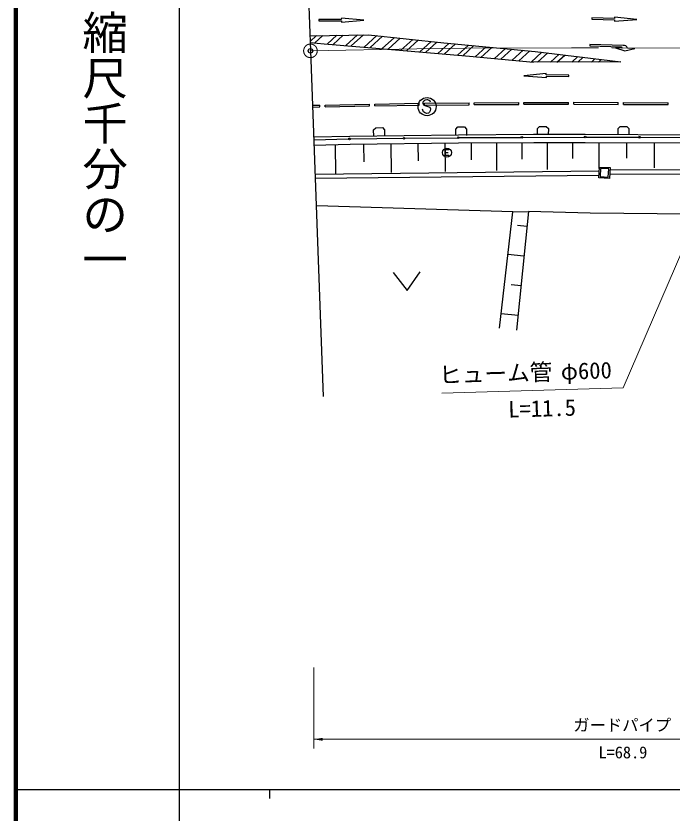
# Model space of a CAD drawing. Units: millimetres, scale not verified. Extents: x 40000 to 680000, y 20000 to 380000.
# Drawn here: x 40000 to 112409, y 202409 to 290334 of the extents above; entities that cross this region are included whole.
import ezdxf
from ezdxf.enums import TextEntityAlignment as Align

# ---------------------------------------------------------------- set-up
doc = ezdxf.new("R2010")
doc.units = ezdxf.units.MM
doc.header["$LTSCALE"] = 1000
doc.header["$PDMODE"] = 32
doc.header["$PDSIZE"] = 500
doc.linetypes.add('CHAIN', pattern=[18.5, 12, -1.5, 3.5, -1.5])
for name, color, linetype, lineweight in [('M-BGD', 7, 'Continuous', 25), ('M-BMK', 2, 'CHAIN', 13), ('M-BMK-OTRS', 5, 'Continuous', 25), ('M-STR-HTXT', 7, 'Continuous', 13), ('M-STR-STRC', 7, 'Continuous', 25), ('M-TTL', 2, 'Continuous', 140), ('M-TTL-BAND', 7, 'Continuous', 25)]:
    doc.layers.add(name, color=color, linetype=linetype, lineweight=lineweight)
doc.layers.add('M-OTRS', color=6, linetype='Continuous')
doc.styles.add('@ＭＳ ゴシック', font='')
doc.styles.add('ＭＳ ゴシック', font='')
doc.styles.get('@ＭＳ ゴシック').set_extended_font_data('@MS Gothic')
doc.styles.get('ＭＳ ゴシック').set_extended_font_data('MS Gothic')

# ---------------------------------------------------------------- blocks, each defined once
blk = doc.blocks.new('filled_arrow')
at = {"color": 0, "linetype": 'Continuous', "lineweight": -2}
blk.add_solid([(7.5, 1.25), (0, 0), (7.5, -1.25)], dxfattribs=at)

msp = doc.modelspace()

# ---------------------------------------------------------------- linework, layer by layer
at = {"layer": 'M-BGD'}
for p, q in [((72723, 280485), (73525, 280510)), ((73531, 280310), (73525, 280510)), ((74137, 280496), (79017, 280616)), ((74142, 280296), (74137, 280496)), ((79022, 280416), (79017, 280616)), ((79618, 280613), (84512, 280694)), ((79621, 280413), (79618, 280613)), ((79621, 280413), (84516, 280494)), ((84516, 280494), (84512, 280694)), ((85084, 280705), (90004, 280740)), ((85086, 280505), (85084, 280705)), ((85086, 280505), (90005, 280540)), ((90005, 280540), (90004, 280740)), ((90571, 280758), (95487, 280783)), ((90572, 280558), (90571, 280758)), ((90572, 280558), (95488, 280583)), ((95488, 280583), (95487, 280783)), ((96064, 280784), (100986, 280792)), ((96064, 280584), (96064, 280784)), ((96064, 280584), (100986, 280592)), ((100986, 280592), (100986, 280792)), ((101557, 280605), (101558, 280805)), ((101557, 280605), (106468, 280578)), ((101558, 280805), (106469, 280778)), ((106468, 280578), (106469, 280778)), ((107042, 280577), (107043, 280777)), ((107042, 280577), (111961, 280552)), ((107043, 280777), (111962, 280752)), ((111961, 280552), (111962, 280752)), ((72730, 280285), (73531, 280310)), ((74142, 280296), (79022, 280416)), ((79477, 277773), (79708, 278006)), ((79708, 278006), (80448, 278011)), ((80448, 278011), (80684, 277777)), ((88528, 277861), (88763, 278091)), ((88531, 277171), (88528, 277861)), ((88763, 278091), (89503, 278086)), ((89503, 278086), (89735, 277849)), ((89735, 277849), (89714, 277157)), ((97552, 277912), (97784, 278145)), ((97564, 277222), (97552, 277912)), ((97784, 278145), (98524, 278149)), ((98524, 278149), (98759, 277915)), ((98759, 277915), (98747, 277222)), ((106443, 277912), (106676, 278143)), ((106450, 277221), (106443, 277912)), ((106676, 278143), (107416, 278142)), ((107416, 278142), (107649, 277906)), ((107649, 277906), (107633, 277214)), ((76851, 277039), (72853, 276958)), ((88825, 277182), (76851, 277039)), ((79490, 277082), (79477, 277773)), ((80684, 277777), (80673, 277085)), ((97133, 277255), (88825, 277182)), ((95943, 276943), (102690, 276979)), ((102805, 277244), (97133, 277255)), ((121122, 277156), (102805, 277244)), ((102940, 276979), (108685, 276949)), ((72863, 276684), (76700, 276762)), ((76869, 276139), (72886, 276059)), ((75217, 276106), (75280, 272931)), ((88836, 276282), (76869, 276139)), ((76950, 276766), (82698, 276834)), ((78365, 276157), (78388, 274258)), ((81357, 276192), (81394, 273052)), ((82948, 276837), (88696, 276904)), ((84349, 276228), (84371, 274358)), ((87340, 276264), (87377, 273170)), ((97141, 276355), (88836, 276282)), ((88946, 276907), (95693, 276942)), ((90233, 276288), (90241, 274451)), ((93026, 276300), (93040, 273282)), ((95819, 276313), (95827, 274528)), ((102803, 276344), (97141, 276355)), ((98613, 276326), (98626, 273393)), ((101406, 276338), (101414, 274604)), ((121117, 276256), (102803, 276344)), ((104329, 276337), (104315, 273505)), ((107382, 276322), (107374, 274652)), ((108935, 276947), (114680, 276917)), ((110434, 276307), (110421, 273568)), ((87757, 275580), (87357, 275577)), ((87357, 275577), (87361, 274977)), ((87359, 275257), (87699, 275260)), ((87361, 274977), (87761, 274980)), ((104323, 272468), (104385, 273667)), ((104385, 273667), (105579, 273605)), ((104527, 273509), (104481, 272610)), ((105421, 273463), (104527, 273509)), ((105375, 272564), (105421, 273463)), ((105579, 273605), (105517, 272407)), ((73004, 272868), (104364, 273248)), ((73020, 272438), (104339, 272775)), ((104481, 272610), (105375, 272564)), ((121290, 272825), (105541, 272874)), ((121289, 273305), (105566, 273354)), ((105517, 272407), (104323, 272468)), ((94824, 268725), (73215, 269388)), ((93364, 255880), (94824, 268725)), ((94824, 268725), (96563, 268759)), ((96563, 268759), (95244, 255660)), ((103365, 268597), (96563, 268759)), ((120549, 268383), (103365, 268597)), ((96398, 267122), (95356, 267226)), ((96068, 263847), (94290, 264026)), ((81612, 262017), (83171, 260062)), ((83171, 260062), (84611, 262105)), ((95739, 260572), (94646, 260682)), ((95409, 257297), (93546, 257485))]:
    msp.add_line(p, q, dxfattribs=at)
for centre, radius in [((88821, 276906), 100), ((95818, 276943), 100), ((102815, 276979), 100), ((108810, 276948), 100), ((76825, 276765), 100), ((76825, 276765), 100), ((82823, 276835), 100), ((87559, 275259), 500)]:
    msp.add_circle(centre, radius, dxfattribs=at)
at = {"layer": 'M-BMK'}
for p, q in [((84245, 286718), (72501, 286483)), ((89742, 286768), (84245, 286718)), ((101312, 286824), (89742, 286768)), ((117779, 286755), (101312, 286824))]:
    msp.add_line(p, q, dxfattribs=at)
msp.add_circle((72501, 286483), 750, dxfattribs=at)
at = {"layer": 'M-BMK-OTRS'}
for p, q in [((71010, 326765), (72500, 286500)), ((72500, 286500), (73911, 248361))]:
    msp.add_line(p, q, dxfattribs=at)
at = {"layer": 'M-OTRS'}
msp.add_point((72501, 286483), dxfattribs=at)
at = {"layer": 'M-STR-HTXT'}
for p, q in [((72863, 218474), (72863, 209545)), ((72863, 210545), (141102, 210545))]:
    msp.add_line(p, q, dxfattribs=at)
msp.add_lwpolyline([(121900, 283833), (106998, 249318), (87007, 248729)], dxfattribs=at)
at = {"layer": 'M-STR-STRC'}
for p, q in [((106056, 290210), (106048, 290067)), ((108529, 289931), (106056, 290210)), ((73415, 289954), (73420, 289807)), ((75909, 289942), (73415, 289954)), ((73420, 289807), (75918, 289793)), ((75913, 290085), (75909, 289942)), ((78393, 289867), (75913, 290085)), ((75915, 289637), (78393, 289867)), ((75918, 289793), (75915, 289637)), ((103555, 290140), (103557, 289993)), ((106048, 290067), (103555, 290140)), ((103557, 289993), (106053, 289918)), ((106047, 289762), (108529, 289931)), ((106053, 289918), (106047, 289762)), ((72439, 288146), (78895, 288262)), ((72463, 287502), (73184, 288159)), ((72985, 287365), (73869, 288171)), ((74368, 287242), (75418, 288199)), ((74995, 287189), (76118, 288212)), ((76402, 287069), (77687, 288240)), ((76989, 287019), (78342, 288252)), ((78426, 286897), (79815, 288163)), ((78895, 288262), (87212, 287365)), ((79093, 286840), (80467, 288092)), ((80427, 286726), (81771, 287952)), ((81060, 286672), (82390, 287885)), ((82483, 286549), (83784, 287735)), ((83085, 286496), (84374, 287671)), ((72466, 287412), (74021, 287272)), ((74021, 287272), (81872, 286603)), ((84579, 286364), (85840, 287513)), ((85186, 286310), (86435, 287449)), ((86557, 286188), (87789, 287311)), ((87212, 287365), (97314, 286424)), ((87264, 286126), (88492, 287246)), ((88719, 285997), (89941, 287111)), ((89311, 285945), (90530, 287056)), ((90693, 285820), (91908, 286927)), ((91313, 285762), (92529, 286870)), ((92805, 285624), (94020, 286731)), ((93495, 285560), (94709, 286667)), ((107029, 287085), (103327, 287168)), ((103327, 287168), (103331, 287025)), ((103331, 287025), (106776, 286928)), ((106158, 286806), (107211, 286474)), ((106918, 286790), (106158, 286806)), ((106776, 286928), (106918, 286790)), ((107177, 287059), (107029, 287085)), ((107303, 287021), (107177, 287059)), ((107211, 286474), (108297, 286745)), ((107424, 286927), (107303, 287021)), ((107492, 286780), (107424, 286927)), ((108297, 286745), (107492, 286780)), ((81872, 286603), (90050, 285879)), ((90050, 285879), (97103, 285226)), ((94770, 285442), (95983, 286548)), ((95496, 285375), (96709, 286480)), ((96851, 285249), (98041, 286334)), ((97314, 286424), (106761, 285256)), ((97561, 285227), (98687, 286254)), ((98988, 285232), (99940, 286099)), ((99692, 285234), (100558, 286023)), ((101365, 285239), (102026, 285842)), ((102019, 285241), (102600, 285771)), ((106761, 285256), (96851, 285249)), ((103503, 285246), (103902, 285610)), ((104278, 285248), (104582, 285526)), ((98532, 283981), (96055, 283744)), ((96055, 283744), (98536, 283533)), ((98530, 283825), (98532, 283981)), ((101028, 283818), (98530, 283825)), ((98536, 283533), (98539, 283676)), ((98539, 283676), (101033, 283671)), ((101033, 283671), (101028, 283818)), ((84914, 280818), (84898, 280705)), ((84898, 280705), (84984, 280522)), ((85042, 280957), (84914, 280818)), ((84984, 280522), (85135, 280449)), ((85173, 281050), (85042, 280957)), ((85339, 281084), (85173, 281050)), ((85455, 281067), (85339, 281084)), ((85599, 280995), (85455, 281067)), ((85709, 280921), (85599, 280995)), ((85744, 280809), (85709, 280921)), ((84901, 279930), (84862, 280040)), ((84985, 279752), (84901, 279930)), ((85089, 279679), (84985, 279752)), ((85235, 279604), (85089, 279679)), ((85135, 280449), (85667, 280261)), ((85355, 279587), (85235, 279604)), ((85523, 279616), (85355, 279587)), ((85647, 279712), (85523, 279616)), ((85718, 279861), (85647, 279712)), ((85667, 280261), (85748, 280089)), ((85748, 280089), (85718, 279861))]:
    msp.add_line(p, q, dxfattribs=at)
msp.add_circle((85372, 280332), 1000, dxfattribs=at)
at = {"layer": 'M-TTL'}
msp.add_line((40000, 380000), (40000, 20000), dxfattribs=at)
at = {"layer": 'M-TTL-BAND'}
for p, q in [((58000, 370000), (58000, 20000)), ((40000, 205000), (579000, 205000)), ((68000, 205000), (68000, 204000))]:
    msp.add_line(p, q, dxfattribs=at)

# ---------------------------------------------------------------- block references
at = {"layer": 'M-STR-HTXT', "xscale": 133, "yscale": 133}
msp.add_blockref('filled_arrow', (72863, 210545), dxfattribs=at)

# ---------------------------------------------------------------- texts
at = {"layer": 'M-STR-HTXT', "style": 'ＭＳ ゴシック'}
for s, p in [('ヒューム管', (92946, 250905)), ('φ600', (102941, 251199)), ('L=11.5', (98061, 247054))]:
    msp.add_text(s, height=1833, rotation=1.688, dxfattribs=at).set_placement(p, align=Align.MIDDLE_CENTER)
msp.add_text('ガードパイプ', height=1320, dxfattribs=at).set_placement((101505, 212110), align=Align.MIDDLE_LEFT)
msp.add_text('L=68.9', height=1320, dxfattribs=at).set_placement((106983, 208047), align=Align.BOTTOM_CENTER)
at = {"layer": 'M-TTL-BAND', "style": '@ＭＳ ゴシック'}
msp.add_text('縮尺千分の一', height=3666, rotation=270, dxfattribs=at).set_placement((49777, 261030), align=Align.MIDDLE_RIGHT)

doc.saveas('drawing.dxf')
